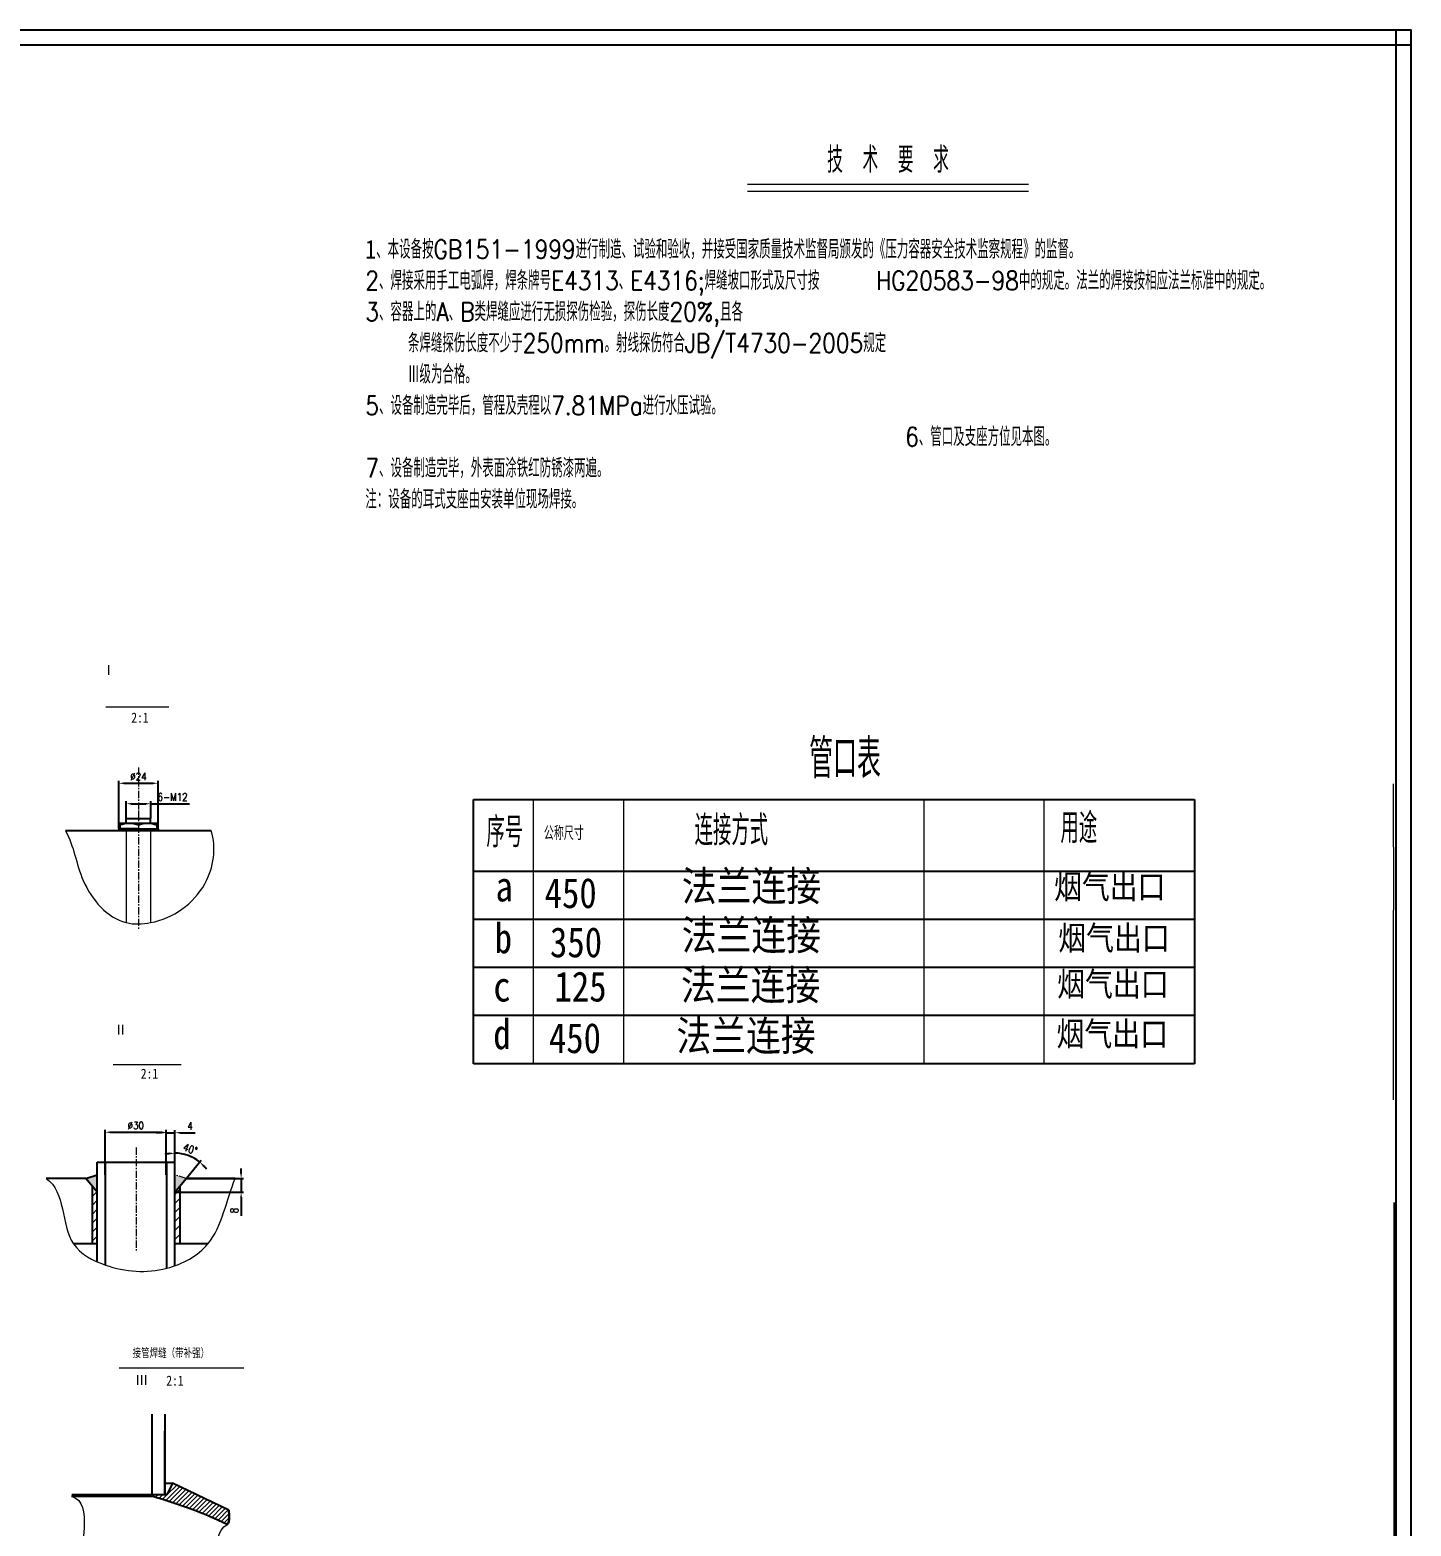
# Model space of a CAD drawing. Header units: millimetres. Extents: x -8339 to 1608, y -494 to 6634.
# Drawn here: x -6057 to -3299, y 3646 to 6634 of the extents above; entities that cross this region are included whole.
import ezdxf

# ---------------------------------------------------------------- set-up
doc = ezdxf.new("R2010")
doc.units = ezdxf.units.MM
doc.header["$LTSCALE"] = 38.720001
doc.linetypes.add('CENTER', pattern=[0.6, 0.375, -0.075, 0.075, -0.075])
doc.layers.get('0').update_dxf_attribs({"lineweight": 18})
doc.layers.add('02___PRT_ALL_AXES', color=7, linetype='Continuous', lineweight=18)
doc.layers.add('3_ALL_AXES', color=7, linetype='Continuous', lineweight=18)
for name, color, linetype, lineweight, true_color in [('中心线', 7, 'CENTER', 18, 0xcc0000), ('剖面线', 2, 'Continuous', 18, 0xffff00), ('图层3', 2, 'Continuous', 30, 0xffff00), ('标注线', 3, 'Continuous', 9, 0x00ff00), ('细实线', 7, 'Continuous', 18, 0x002699)]:
    doc.layers.add(name, color=color, linetype=linetype, lineweight=lineweight, true_color=true_color)
doc.layers.add('粗实线', color=7, linetype='Continuous')
doc.styles.get("Standard").update_dxf_attribs({"font": 'txt.shx', "width": 0.85, "bigfont": 'gbcbig.shx'})
doc.styles.add('标注3.5', font='italic.shx', dxfattribs={"bigfont": 'gbcbig.shx'})
doc.dimstyles.new('ISO-25', dxfattribs={"dimtxt": 15, "dimasz": 10, "dimexe": 5, "dimexo": 0.625, "dimgap": 6, "dimtad": 1, "dimdec": 0, "dimtxsty": 'Standard', "dimcen": 2.5, "dimdle": 20, "dimadec": 0, "dimazin": 0, "dimtfac": 1, "dimtdec": 0, "dimtmove": 0, "dimatfit": 3, "dimfxl": 1, "dimlwd": -1, "dimlwe": -1, "dimarcsym": 0})

# ---------------------------------------------------------------- blocks, each defined once
blk = doc.blocks.new('*X24')
at = {"layer": '标注线', "lineweight": 18}
for points in [[(-5778, 4391.7), (-5777.8, 4388.3), (-5767.9, 4390.6)], [(-5712.3, 4365), (-5710.1, 4367.4), (-5718.5, 4373)]]:
    blk.add_hatch(color=0, dxfattribs=at).paths.add_polyline_path(points, flags=0)
at = {"layer": '标注线', "color": 0, "lineweight": -2}
for p, q in [((-5767.9, 4373.4), (-5767.9, 4395.6)), ((-5745, 4340.6), (-5715.3, 4376.9))]:
    blk.add_line(p, q, dxfattribs=at)
for start, end in [(97.3398, 104.6797), (50.7676, 90), (36.088, 43.4278)]:
    blk.add_arc((-5767.9, 4312.5), 78.1, start, end, dxfattribs=at)
at = {"layer": '标注线', "color": 0, "lineweight": 18, "insert": (-5737.2, 4398.8), "char_height": 15, "width": 51.733, "attachment_point": 5, "rotation": 340.3838}
blk.add_mtext('\\T1;40%%D', dxfattribs=at)
blk = doc.blocks.new('*X25')
at = {"layer": '标注线', "lineweight": 18}
for points in [[(-5637.3, 4350.1), (-5634, 4350.1), (-5635.6, 4340.1)], [(-5637.3, 4302.5), (-5634, 4302.5), (-5635.6, 4312.5)]]:
    blk.add_hatch(color=0, dxfattribs=at).paths.add_polyline_path(points, flags=0)
at = {"layer": '标注线', "color": 0, "lineweight": -2}
for p, q in [((-5744.8, 4340.1), (-5630.6, 4340.1)), ((-5635.6, 4350.1), (-5635.6, 4360.1)), ((-5635.6, 4340.1), (-5635.6, 4312.5)), ((-5767.3, 4312.5), (-5630.6, 4312.5)), ((-5635.6, 4302.5), (-5635.6, 4265.6))]:
    blk.add_line(p, q, dxfattribs=at)
at = {"layer": '标注线', "color": 0, "lineweight": 18, "insert": (-5649.1, 4275.9), "char_height": 15, "width": 18.214, "attachment_point": 5, "rotation": 90}
blk.add_mtext('\\T1;8', dxfattribs=at)
blk = doc.blocks.new('*X26')
at = {"layer": '标注线', "lineweight": 18}
for points in [[(-5897.1, 4434.1), (-5897.1, 4430.8), (-5907.1, 4432.4)], [(-5795.1, 4434.1), (-5795.1, 4430.8), (-5785.1, 4432.4)]]:
    blk.add_hatch(color=0, dxfattribs=at).paths.add_polyline_path(points, flags=0)
at = {"layer": '标注线', "color": 0, "lineweight": -2}
for p, q in [((-5907.1, 4347.1), (-5907.1, 4437.4)), ((-5897.1, 4432.4), (-5795.1, 4432.4)), ((-5785.1, 4347.1), (-5785.1, 4437.4))]:
    blk.add_line(p, q, dxfattribs=at)
at = {"layer": '标注线', "color": 0, "lineweight": 18, "insert": (-5846.1, 4445.9), "char_height": 15, "width": 53.732, "attachment_point": 5}
blk.add_mtext('\\T1;%%C30', dxfattribs=at)
blk = doc.blocks.new('*X27')
at = {"layer": '标注线', "lineweight": 18}
for points in [[(-5795.1, 4433.1), (-5795.1, 4429.8), (-5785.1, 4431.4)], [(-5757.9, 4433.1), (-5757.9, 4429.8), (-5767.9, 4431.4)]]:
    blk.add_hatch(color=0, dxfattribs=at).paths.add_polyline_path(points, flags=0)
at = {"layer": '标注线', "color": 0, "lineweight": -2}
for p, q in [((-5795.1, 4431.4), (-5805.1, 4431.4)), ((-5785.1, 4373.4), (-5785.1, 4436.4)), ((-5785.1, 4431.4), (-5767.9, 4431.4)), ((-5767.9, 4373.4), (-5767.9, 4436.4)), ((-5757.9, 4431.4), (-5727.4, 4431.4))]:
    blk.add_line(p, q, dxfattribs=at)
at = {"layer": '标注线', "color": 0, "lineweight": 18, "insert": (-5737.7, 4444.9), "char_height": 15, "width": 18.214, "attachment_point": 5}
blk.add_mtext('\\T1;4', dxfattribs=at)
blk = doc.blocks.new('*X28')
at = {"layer": '标注线', "lineweight": 18}
for points in [[(-5855.1, 5090.1), (-5855.1, 5086.8), (-5865.1, 5088.4)], [(-5826.1, 5090.1), (-5826.1, 5086.8), (-5816.1, 5088.4)]]:
    blk.add_hatch(color=0, dxfattribs=at).paths.add_polyline_path(points, flags=0)
at = {"layer": '标注线', "color": 0, "lineweight": -2}
for p, q in [((-5865.1, 5059.1), (-5865.1, 5093.4)), ((-5855.1, 5088.4), (-5826.1, 5088.4)), ((-5816.1, 5059.1), (-5816.1, 5093.4)), ((-5816.1, 5088.4), (-5738.9, 5088.4))]:
    blk.add_line(p, q, dxfattribs=at)
at = {"layer": '标注线', "color": 0, "lineweight": 18, "insert": (-5772.5, 5101.9), "char_height": 15, "width": 100.179, "attachment_point": 5}
blk.add_mtext('\\T1;6-M12', dxfattribs=at)
blk = doc.blocks.new('*X29')
at = {"layer": '标注线', "lineweight": 18}
for points in [[(-5870.1, 5131.1), (-5870.1, 5127.8), (-5880.1, 5129.4)], [(-5811.6, 5131.1), (-5811.6, 5127.8), (-5801.6, 5129.4)]]:
    blk.add_hatch(color=0, dxfattribs=at).paths.add_polyline_path(points, flags=0)
at = {"layer": '标注线', "color": 0, "lineweight": -2}
for p, q in [((-5880.1, 5039), (-5880.1, 5134.4)), ((-5870.1, 5129.4), (-5811.6, 5129.4)), ((-5801.6, 5039), (-5801.6, 5134.4))]:
    blk.add_line(p, q, dxfattribs=at)
at = {"layer": '标注线', "color": 0, "lineweight": 18, "insert": (-5840.8, 5142.9), "char_height": 15, "width": 53.732, "attachment_point": 5}
blk.add_mtext('\\T1;%%C24', dxfattribs=at)

msp = doc.modelspace()

# ---------------------------------------------------------------- hatches: boundary and pattern name
at = {"layer": '剖面线'}
h = msp.add_hatch(dxfattribs=at)
h.set_pattern_fill('ANSI31', color=256, scale=4, style=0)
h.paths.add_polyline_path([(-5757.8, 4324.9), (-5767.9, 4312.5), (-5767.9, 4209.5), (-5757.8, 4209.5)], flags=0)
h.paths.add_polyline_path([(-5923, 4312.5), (-5933.1, 4324.9), (-5933.1, 4209.5), (-5923, 4209.5)], flags=0)
at = {"layer": '粗实线'}
h = msp.add_hatch(color=256, dxfattribs=at)
h.paths.add_polyline_path([(-5923, 4312.5), (-5923, 4347.3), (-5945.5, 4340.1)], flags=0)
h.paths.add_polyline_path([(-5767.9, 4312.5), (-5745.4, 4340.1), (-5767.9, 4347.3)], flags=0)
at = {"layer": '粗实线', "lineweight": 18}
h = msp.add_hatch(dxfattribs=at)
h.set_pattern_fill('ANSI31', color=256, scale=2, style=0)
edge = h.paths.add_edge_path(flags=0)
edge.add_line((-5772.5, 3731.7), (-5783.7, 3708.4))
edge.add_line((-5783.7, 3708.4), (-5783.7, 3708.4))
edge.add_line((-5783.7, 3708.4), (-5814.2, 3708.4))
edge.add_line((-5814.2, 3708.4), (-5814.2, 3705.5))
edge.add_ellipse((-6222.4, 3352.2), major_axis=(-815.2, 0), ratio=0.500663, start_angle=207.9758, end_angle=220.8752)
edge.add_arc((-5818.1, 3680.4), 158, 348.6035, 359.0593)
edge.add_line((-5660.2, 3677.8), (-5772.5, 3731.7))

# ---------------------------------------------------------------- linework, layer by layer
for p, q in [((-5051.6, 4569.3), (-5051.6, 5097.3)), ((-4871.6, 4569.3), (-4871.6, 5097.3)), ((-4271.6, 4569.3), (-4271.6, 5097.3)), ((-4031.6, 4569.3), (-4031.6, 5097.3))]:
    msp.add_line(p, q)
at = {"color": 7, "linetype": 'Continuous'}
for p, q in [((-5923, 4372.7), (-5906.7, 4372.7)), ((-5784.2, 4372.7), (-5767.9, 4372.7))]:
    msp.add_line(p, q, dxfattribs=at)
at = {"layer": '02___PRT_ALL_AXES', "color": 7, "linetype": 'Continuous'}
for p, q in [((-5942.5, 4209.5), (-5970.4, 4209.5)), ((-5702, 4209.5), (-5748.4, 4209.5))]:
    msp.add_line(p, q, dxfattribs=at)
at = {"layer": '3_ALL_AXES', "color": 7, "linetype": 'Continuous'}
msp.add_line((-5840.8, 5075.2), (-5840.8, 5067), dxfattribs=at)
at = {"layer": '中心线'}
for p, q in [((-5840.8, 5160.9), (-5840.8, 4836.7)), ((-5845.5, 4402.1), (-5845.5, 4192.8)), ((-5745.4, 4340.1), (-5767.9, 4347.3))]:
    msp.add_line(p, q, dxfattribs=at)
at = {"layer": '图层3', "color": 0, "lineweight": 30}
msp.add_line((-3331.9, 4292), (-3331.9, 3243.6), dxfattribs=at)
at = {"layer": '粗实线', "color": 7, "linetype": 'Continuous'}
for p, q in [((-8339, 6634), (-3299, 6634)), ((-3329, -494), (-3329, 6634)), ((-3299, -494), (-3299, 6634)), ((-8339, 6604), (-3299, 6604)), ((-5865.3, 5049.8), (-5865.3, 5058.8)), ((-5865.2, 5058.8), (-5816.4, 5058.8)), ((-5816.3, 5049.8), (-5816.3, 5058.8)), ((-5695.4, 5034.4), (-5986.3, 5034.4)), ((-5877.6, 5049.8), (-5804.1, 5049.8)), ((-5877.6, 5049.8), (-5877.6, 5038.4)), ((-5804.1, 5049.8), (-5804.1, 5038.4)), ((-5923, 4174.7), (-5923, 4372.7)), ((-5923, 4174.7), (-5923, 4372.7)), ((-5906.7, 4167.2), (-5906.7, 4372.7)), ((-5906.7, 4167.2), (-5906.7, 4372.7)), ((-5784.2, 4160.8), (-5784.2, 4372.7)), ((-5784.2, 4160.8), (-5784.2, 4372.7)), ((-5767.9, 4166.3), (-5767.9, 4372.7)), ((-5767.9, 4166.3), (-5767.9, 4372.7)), ((-5945.5, 4340.1), (-6025.1, 4340.1)), ((-5814.2, 3869.3), (-5814.2, 3705.5)), ((-5787.7, 3869.3), (-5787.7, 3709.7)), ((-5814.2, 3838.4), (-5814.2, 3705.5)), ((-5787.7, 3709.7), (-5787.7, 3835.5)), ((-5974.1, 3705.5), (-5814.2, 3705.5)), ((-5787.7, 3731.7), (-5772.5, 3731.7)), ((-5787.7, 3709.7), (-5783.7, 3708.4)), ((-5772.5, 3731.7), (-5783.7, 3708.4)), ((-5772.5, 3731.7), (-5783.7, 3708.4)), ((-5660.2, 3677.8), (-5772.5, 3731.7)), ((-5660.2, 3677.8), (-5772.5, 3731.7))]:
    msp.add_line(p, q, dxfattribs=at)
at = {"layer": '粗实线', "lineweight": 18}
for p, q in [((-5905.9, 5282.3), (-5780, 5282.3)), ((-5891, 4567.8), (-5755.7, 4567.8)), ((-5879.1, 3961.9), (-5630.4, 3961.9))]:
    msp.add_line(p, q, dxfattribs=at)
at = {"layer": '粗实线'}
for p, q in [((-5171.6, 5097.3), (-3731.6, 5097.3)), ((-5171.6, 4569.3), (-5171.6, 5097.3)), ((-3731.6, 5097.3), (-3731.6, 4569.3)), ((-5877.6, 5038.4), (-5880.1, 5038.4)), ((-5880.1, 5038.4), (-5880.1, 5034.4)), ((-5840.8, 5038.4), (-5877.6, 5038.4)), ((-5840.8, 5038.4), (-5804.1, 5038.4)), ((-5804.1, 5038.4), (-5801.6, 5038.4)), ((-5801.6, 5038.4), (-5801.6, 5034.4)), ((-3731.6, 4953.3), (-5171.6, 4953.3)), ((-3731.6, 4857.3), (-5171.6, 4857.3)), ((-3731.6, 4761.3), (-5171.6, 4761.3)), ((-3731.6, 4665.3), (-5171.6, 4665.3)), ((-3731.6, 4569.3), (-5171.6, 4569.3)), ((-5923, 4372.7), (-5767.9, 4372.7)), ((-5945.5, 4340.1), (-5923, 4347.3)), ((-5923, 4312.5), (-5945.5, 4340.1)), ((-5767.9, 4312.5), (-5745.4, 4340.1)), ((-5933.1, 4324.9), (-5933.1, 4209.5)), ((-5757.8, 4324.9), (-5757.8, 4209.5))]:
    msp.add_line(p, q, dxfattribs=at)
at = {"layer": '粗实线', "color": 6, "linetype": 'Continuous'}
for p, q in [((-5945.5, 4340.1), (-6025.1, 4340.1)), ((-5647.3, 4340.1), (-5745.4, 4340.1)), ((-5923, 4209.5), (-5970.4, 4209.5)), ((-5702, 4209.5), (-5767.9, 4209.5))]:
    msp.add_line(p, q, dxfattribs=at)
at = {"layer": '粗实线', "color": 40, "linetype": 'Continuous'}
msp.add_line((-5783.7, 3708.4), (-5973.6, 3708.4), dxfattribs=at)
at = {"layer": '粗实线', "color": 7, "linetype": 'Continuous'}
msp.add_arc((-6133.3, 2572.9), 1188.1, 72.8851, 73.0879, dxfattribs=at)
for major_axis, ratio, start_param, end_param in [((-815.2, 0), 0.500663, 3.956546, 4.187938), ((836.7, 0), 0.5, 1.018797, 1.024431)]:
    msp.add_ellipse((-6222.4, 3352.2), major_axis=major_axis, ratio=ratio, start_param=start_param, end_param=end_param, dxfattribs=at)
for points in [[(-5877.6, 5046.6), (-5871.7, 5048.5), (-5865.4, 5049.8), (-5859.2, 5049.8)], [(-5859.2, 5049.8), (-5853, 5049.8), (-5846.7, 5048.5), (-5840.8, 5046.6)], [(-5840.8, 5046.6), (-5834.9, 5048.5), (-5828.7, 5049.8), (-5822.5, 5049.8)], [(-5822.5, 5049.8), (-5816.2, 5049.8), (-5810, 5048.5), (-5804.1, 5046.6)]]:
    msp.add_open_spline(points, degree=3, dxfattribs=at)
at = {"layer": '细实线', "color": 0}
for p, q in [((-4624.6, 6326), (-4063, 6326)), ((-4624.6, 6311.9), (-4063, 6311.9)), ((-3334.4, 5001.9), (-3334.4, 5128)), ((-3334.4, 5001.9), (-3334.4, 4875.8)), ((-3334.4, 4497.4), (-3334.4, 4875.8))]:
    msp.add_line(p, q, dxfattribs=at)
at = {"layer": '细实线'}
for p, q in [((-5865.3, 5034.4), (-5865.3, 4851.1)), ((-5816.3, 5034.4), (-5816.3, 4851.1))]:
    msp.add_line(p, q, dxfattribs=at)
for points, knots in [([(-5986.3, 5034.4), (-5969.1, 5003.8), (-5961.3, 4928.9), (-5891.1, 4845.7), (-5786.7, 4849.5), (-5697.5, 4911.2), (-5684.3, 5000.7), (-5695.4, 5034.4)], [0, 0, 0, 0, 25412.228538, 54366.896886, 66186.010638, 98385.978787, 124019.499694, 124019.499694, 124019.499694, 124019.499694]), ([(-6025.1, 4340.1), (-5985.5, 4314.3), (-6002, 4212.3), (-5892.4, 4155.3), (-5792.1, 4147.8), (-5676.5, 4210), (-5666, 4296.8), (-5647.3, 4340.1)], [0, 0, 0, 0, 28651.347039, 44118.701703, 68927.881075, 88266.017052, 116917.36409, 116917.36409, 116917.36409, 116917.36409]), ([(-5974.1, 3705.5), (-5926.5, 3690), (-6029.5, 3462), (-5675.3, 3503), (-5683.8, 3638.7), (-5663.3, 3649.2)], [0, 0, 0, 0, 28953.350874, 78531.63479, 91865.931652, 91865.931652, 91865.931652, 91865.931652])]:
    msp.add_open_spline(points, degree=3, knots=knots, dxfattribs=at)
at = {"layer": '细实线', "lineweight": 30}
msp.add_open_spline([(-5660.2, 3677.8), (-5660.4, 3668.2), (-5656.4, 3655.9), (-5663.3, 3649.2)], degree=3, dxfattribs=at)

# ---------------------------------------------------------------- texts
at = {"layer": '粗实线', "lineweight": 18, "attachment_point": 1}
for s, insert, char_height, width in [('\\T1;{\\fSTSong|b0|i0|c0|p13;2:1}', (-5855, 5270.6), 20, 104), ('\\T1;{\\fFangSong|b0|i0|c0|p13;a}', (-5127.5, 4953.5), 60, 74.224), ('\\T1;{\\fFangSong|b0|i0|c0|p13;b}', (-5129.2, 4850.1), 60, 74.224), ('\\T1;{\\fFangSong|b0|i0|c0|p13;c}', (-5132, 4753.6), 60, 74.224), ('\\T1;{\\fFangSong|b0|i0|c0|p13;d}', (-5132, 4658.5), 60, 74.224), ('\\T1;{\\fSTSong|b0|i0|c0|p13;2:1}', (-5836.1, 4559.4), 20, 104), ('\\T1;{\\fFangSong|b0|i0|c0|p13;2:1}', (-5785.1, 3946.4), 20, 104)]:
    msp.add_mtext(s, dxfattribs=dict(at, insert=insert, char_height=char_height, width=width))
at = {"layer": '细实线', "color": 0}
for s, insert, char_height, width, attachment_point in [('\\T1;技{ }术{ }要{ }求', (-4343.7, 6374.5), 51.48, 748.961, 5), ('\\T1;{\\fsimsun|b0|i0|c0|p13;1}、本设备按{GB151-1999}进行制造、试验和验收，并接受国家质量技术监督局颁发的《压力容器安全技术监察规程》的监督。\\P{2}、焊接采用手工电弧焊，焊条牌号{E4313}、{E4316;}焊缝坡口形式及尺寸按{    HG20583-98}中的规定。法兰的焊接按相应法兰标准中的规定。\\P{3}、容器上的{A}、{B}类焊缝应进行无损探伤检验，探伤长度{20%,}且各\\P{   }条焊缝探伤长度不少于{250mm}。射线探伤符合{JB/T4730-2005}规定\\P{   Ⅲ}级为合格。\\P{5}、设备制造完毕后，管程及壳程以{7.81MPa}进行水压试验。{                                                                                                 6}、管口及支座方位见本图。\\P{7}、设备制造完毕，外表面涂铁红防锈漆两遍。\\P注：设备的耳式支座由安装单位现场焊接。', (-5387.5, 6214.6), 37.44, 2354.057, 1), ('\\T1;管口表', (-4501.1, 5217.6), 78, 1316.224, 1), ('\\T1;序号', (-5145.8, 5061.6), 60, 540.54, 1), ('\\T1;连接方式', (-4730, 5065.4), 60, 540.54, 1), ('\\T1;用途', (-3999.3, 5069.9), 60, 540.54, 1), ('\\T1;公称尺寸', (-5031, 5043.6), 27.56, 248.263, 1), ('\\T1;{\\fFangSong|b0|i0|c134|p2;法兰连接}', (-4755.5, 4954.3), 60, 540.54, 1), ('\\T1;{\\fFangSong|b0|i0|c0|p13;450}', (-5029.5, 4940.2), 60, 540.54, 1), ('\\T1;{\\fFangSong|b0|i0|c134|p2;烟气出口}', (-4012.1, 4947), 48, 432.432, 1), ('\\T1;{\\fFangSong|b0|i0|c0|p13;350}', (-5018.8, 4841.9), 60, 540.54, 1), ('\\T1;{\\fFangSong|b0|i0|c134|p2;法兰连接}', (-4755.7, 4856.3), 60, 540.54, 1), ('\\T1;{\\fFangSong|b0|i0|c134|p2;烟气出口}', (-4003.7, 4844.5), 48, 432.432, 1), ('\\T1;{\\fFangSong|b0|i0|c0|p13;125}', (-5009.8, 4753.5), 60, 540.54, 1), ('\\T1;{\\fFangSong|b0|i0|c134|p2;法兰连接}', (-4757.2, 4756.5), 60, 540.54, 1), ('\\T1;{\\fFangSong|b0|i0|c134|p2;烟气出口}', (-4005.8, 4752.5), 48, 432.432, 1), ('\\T1;{\\fFangSong|b0|i0|c134|p2;法兰连接}', (-4766.3, 4655.1), 60, 540.54, 1), ('\\T1;{\\fFangSong|b0|i0|c0|p13;450}', (-5021, 4650.6), 60, 540.54, 1), ('\\T1;{\\fFangSong|b0|i0|c134|p2;烟气出口}', (-4007.1, 4653), 48, 432.432, 1), ('\\T1;接管焊缝（带补强）', (-5852.5, 4001.4), 20, 591.672, 1)]:
    msp.add_mtext(s, dxfattribs=dict(at, insert=insert, char_height=char_height, width=width, attachment_point=attachment_point))
at = {"layer": '细实线', "color": 0, "attachment_point": 5, "style": '标注3.5'}
for s, insert, char_height, width in [('\\T1;{\\fSimSun|b0|i0|c0|p13;\\H0.167x;Ⅰ} ', (-5900, 5355.5), 119.746, 222.29), ('\\T1;{\\fSimSun|b0|i0|c0|p13;\\H0.167x;Ⅱ} ', (-5876, 4637.4), 119.746, 222.29), ('\\T1;{\\fSimSun|b0|i0|c0|p13;Ⅲ} ', (-5834.4, 3937.4), 20, 72.676)]:
    msp.add_mtext(s, dxfattribs=dict(at, insert=insert, char_height=char_height, width=width))

# ---------------------------------------------------------------- dimensions: what is measured, and where the dimension line sits
at = {"layer": '标注线', "lineweight": 18}
dim = msp.add_linear_dim(base=(-5801.6, 5129.4), p1=(-5880.1, 5038.4), p2=(-5801.6, 5038.4), text='%%C24', dimstyle='ISO-25', override={"dimsah": 1, "dimtolj": 1}, dxfattribs=at)
dim.commit()
dim.dimension.update_dxf_attribs({"geometry": '*X29', "text_midpoint": (-5840.8, 5129.4), "dimtype": 160})
for base, p1, p2, text, picture, middle in [((-5816.1, 5088.4), (-5865.1, 5058.4), (-5816.1, 5058.4), '6-M12', '*X28', (-5772.5, 5088.4)), ((-5785.1, 4432.4), (-5907.1, 4346.4), (-5785.1, 4346.4), '%%C30', '*X26', (-5846.1, 4432.4)), ((-5767.9, 4431.4), (-5785.1, 4372.7), (-5767.9, 4372.7), '4', '*X27', (-5737.7, 4431.4))]:
    dim = msp.add_linear_dim(base=base, p1=p1, p2=p2, text=text, dimstyle='ISO-25', override={"dimsah": 1, "dimtolj": 1}, dxfattribs=at)
    dim.commit()
    dim.dimension.update_dxf_attribs({"geometry": picture, "text_midpoint": middle})
dim = msp.add_angular_dim_2l(base=(-5741.7, 4386.1), line1=((-5767.9, 4166.3), (-5767.9, 4372.7)), line2=((-5767.9, 4312.5), (-5745.4, 4340.1)), text='40%%D', dimstyle='ISO-25', override={"dimtad": 1, "dimtih": 0, "dimtoh": 0, "dimsah": 1, "dimtolj": 1}, dxfattribs=at)
dim.commit()
dim.dimension.update_dxf_attribs({"geometry": '*X24', "text_midpoint": (-5737.2, 4398.8)})
dim = msp.add_linear_dim(base=(-5635.6, 4312.5), p1=(-5745.4, 4340.1), p2=(-5767.9, 4312.5), angle=90, text='8', dimstyle='ISO-25', override={"dimsah": 1, "dimtolj": 1}, dxfattribs=at)
dim.commit()
dim.dimension.update_dxf_attribs({"geometry": '*X25', "text_midpoint": (-5635.6, 4275.9), "dimtype": 160})

doc.saveas('drawing.dxf')
